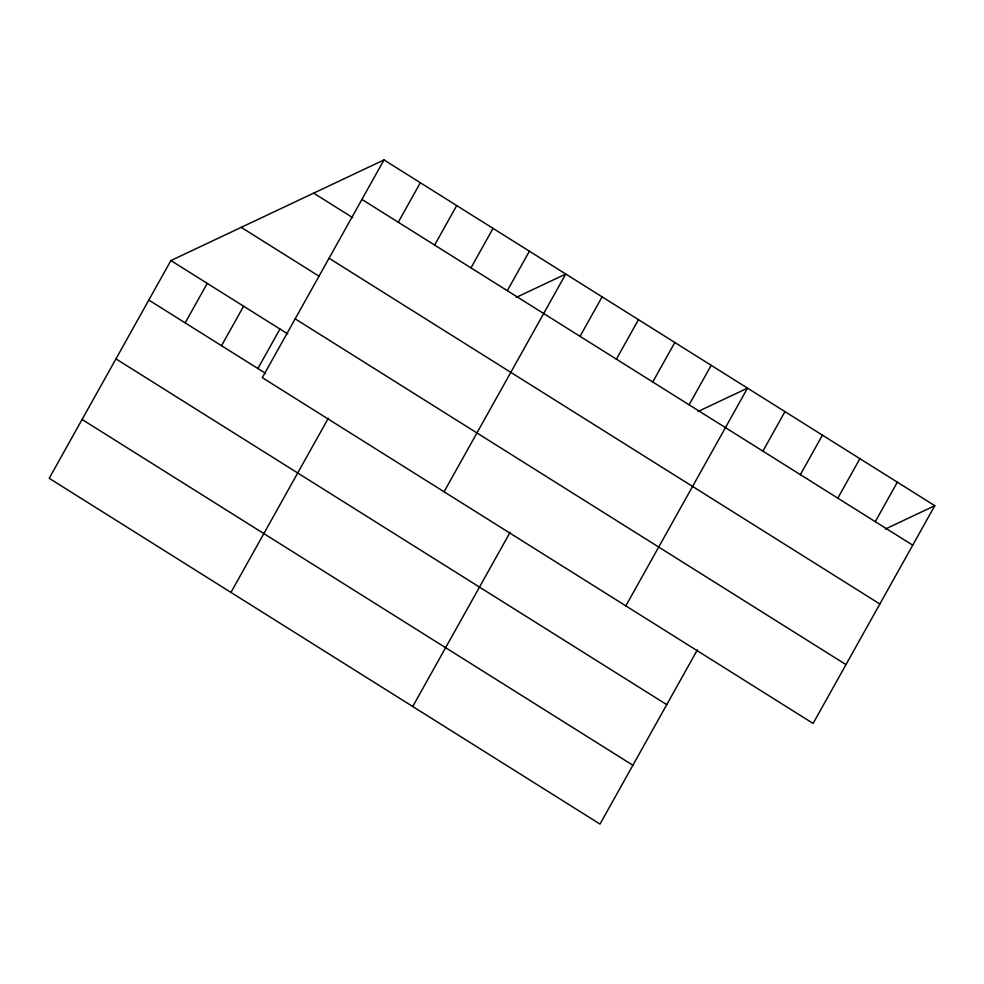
<?xml version="1.0" encoding="UTF-8"?>
<svg xmlns="http://www.w3.org/2000/svg" width="984" height="984" viewBox="0 0 984 984"><rect width="100%" height="100%" fill="white"/><g stroke="black" fill="none" stroke-linecap="round" stroke-linejoin="round"><path stroke-width="1.48" d="M383.994 159.925L262.298 377.671L813.104 723.437L934.8 505.69L383.994 159.925L170.896 260.563L49.2 478.31L600.006 824.075L697.385 649.834M185.177 322.875L207.243 283.38M221.523 345.704L243.602 306.208M257.882 368.52L279.948 329.025M398.274 222.236L420.34 182.741M230.969 592.405L328.349 418.175M434.621 245.065L456.699 205.57M470.979 267.882L493.046 228.386M507.326 290.698L529.404 251.203M444.067 491.766L565.751 274.032L516.268 297.402M580.043 336.344L602.11 296.848M412.739 706.512L510.118 532.283M616.39 359.16L638.468 319.665M652.749 381.989L674.815 342.493M689.095 404.805L711.174 365.31M625.836 605.873L747.52 388.127L698.037 411.509M762.908 451.139L784.974 411.644M800.361 474.657L822.439 435.162M837.814 498.162L859.893 458.667M875.268 521.68L897.346 482.185M885.317 529.06L934.8 505.69M361.915 199.42L912.721 545.185M313.662 193.135L352.616 217.587M329.037 258.238L879.856 604.004M241.215 227.353L319.111 276.258M295.175 318.841L845.982 664.618M170.896 260.563L287.746 333.92M148.818 300.058L265.668 373.416M115.94 358.877L666.758 704.655M82.078 419.479L632.884 765.257"/></g></svg>
